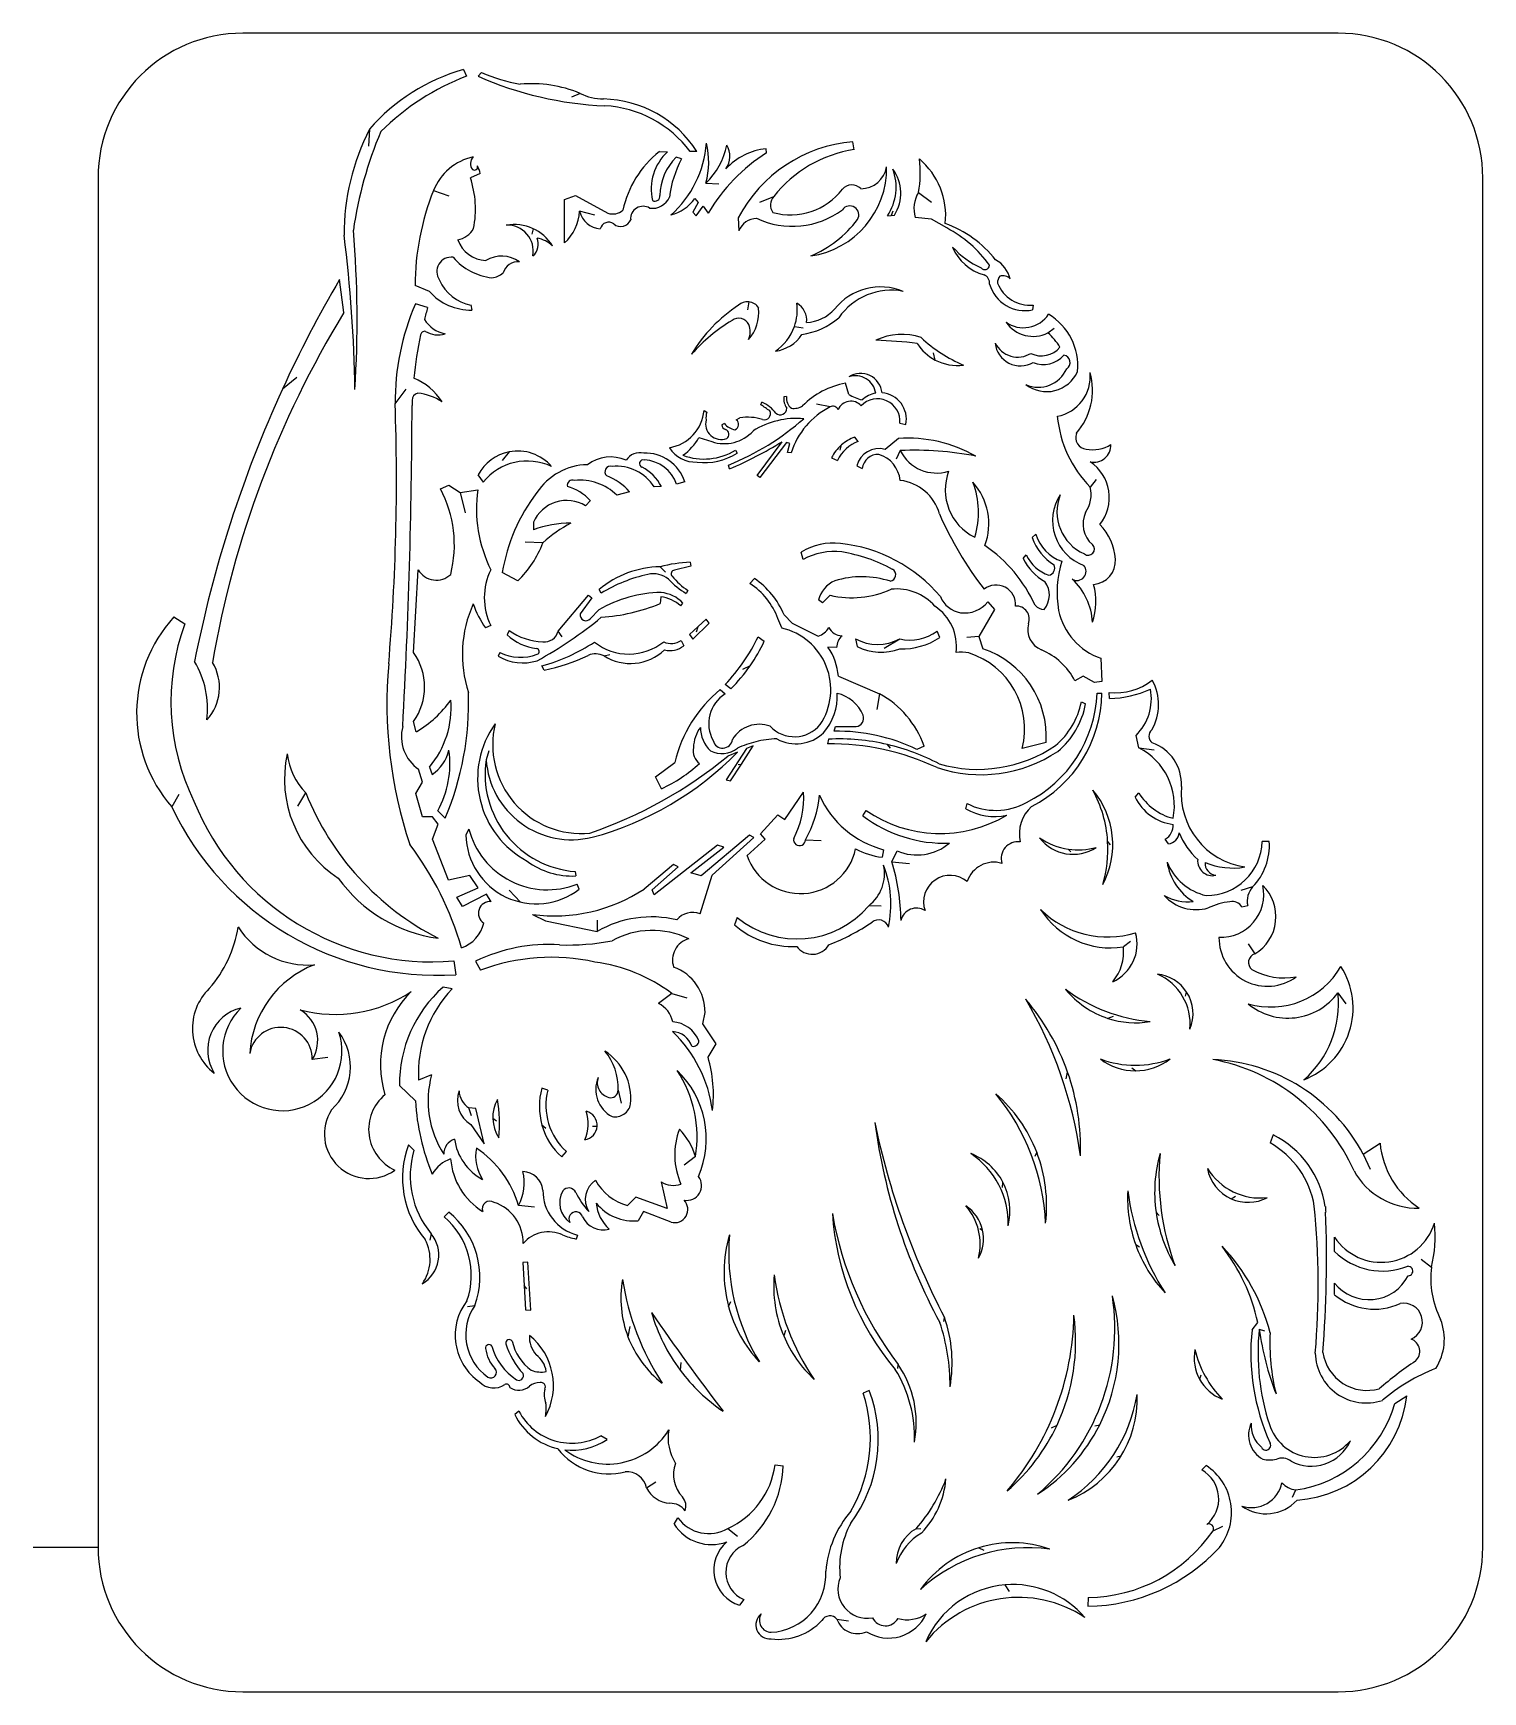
# Model space of a CAD drawing. Extents: x 0 to 188, y 0 to 215.
import ezdxf

# ---------------------------------------------------------------- set-up
doc = ezdxf.new("R2010")
doc.units = 0
doc.layers.add('WHITE', color=7, linetype='CONTINUOUS')

msp = doc.modelspace()

# ---------------------------------------------------------------- linework, layer by layer
at = {"layer": 'WHITE', "linetype": 'CONTINUOUS'}
for p, q in [((168.98999, 214.759979), (27.15, 214.75998)), ((55.729462, 210.051778), (56.13, 209.189899)), ((57.61, 209.189899), (58.059985, 209.669902)), ((70.829559, 206.968838), (69.7, 206.4599)), ((43.57, 202.3199), (43.43, 200.1399)), ((94.98, 199.259906), (94.92, 199.799906)), ((106.34, 199.669908), (106.16, 200.689907)), ((81.09, 199.439904), (82.17, 199.409904)), ((83.969996, 198.469894), (83.269098, 198.710789)), ((85.97, 199.439901), (85.09, 199.4399)), ((8.4, 196.00998), (8.4, 18.75)), ((57.9, 196.599901), (56.619791, 196.03983)), ((187.73999, 18.75), (187.73999, 196.00998)), ((51.84, 194.3799), (53.84, 193.6999)), ((68.81, 193.2299), (70.219999, 193.7399)), ((70.219999, 193.7399), (74.439999, 191.4399)), ((85.6752, 193.343293), (86.1, 192.84991)), ((87.127829, 195.332145), (88.79, 195.2399)), ((94.11, 192.88991), (95.91, 193.60991)), ((114.65, 194.14991), (116.36, 192.88991)), ((68.810001, 187.5999), (68.81, 193.2299)), ((72.749999, 191.1799), (70.759957, 191.699902)), ((86.1, 192.84991), (85.43, 191.5799)), ((85.43, 191.5799), (85.86, 191.09991)), ((85.86, 191.09991), (86.76, 192.36991)), ((86.76, 192.36991), (87.4261, 191.462192)), ((110.64, 191.12991), (111.11, 191.15991)), ((111.32, 191.72991), (111.11, 191.15991)), ((111.11, 191.15991), (111.53, 191.18991)), ((64.63, 188.7199), (64.79, 189.4199)), ((91.31, 190.85991), (91.38, 189.15991)), ((116.34, 190.68991), (114.229437, 190.889745)), ((118.32, 189.53991), (116.34, 190.68991)), ((40.227042, 178.581578), (39.679928, 182.859867)), ((51.32, 181.3199), (49.456865, 182.069916)), ((51.08999, 179.2299), (49.499981, 179.699876)), ((56.7, 179.5699), (56.81, 178.8999)), ((92.669635, 179.976189), (92.49999, 178.95991)), ((129.499801, 179.552155), (129.44, 178.93991)), ((98.57999, 176.76991), (99.71999, 176.60991)), ((131.42, 175.93991), (132.22, 176.57991)), ((116.8188, 172.43766), (116.58999, 173.36991)), ((34.12997, 170.1899), (32.289943, 168.669842)), ((46.877827, 166.759888), (48.30999, 168.66991)), ((97.57999, 167.70991), (97.209095, 167.680002)), ((105.61999, 167.97991), (105.199563, 169.422297)), ((86.87999, 165.91991), (87.22999, 165.66991)), ((94.248875, 166.638085), (94.36999, 166.98991)), ((103.219621, 166.370628), (101.44999, 166.71991)), ((89.50999, 164.19991), (89.17999, 164.04991)), ((91.05999, 164.68991), (91.52999, 164.94991)), ((112.24999, 164.269912), (113.02731, 164.110439)), ((86.21999, 162.40991), (87.87999, 161.87991)), ((93.74999, 157.49991), (96.989982, 161.859899)), ((97.54999, 161.76991), (94.08999, 157.22991)), ((98.00999, 161.63991), (97.54999, 161.76991)), ((97.66999, 160.44991), (98.00999, 161.63991)), ((104.49999, 160.77991), (104.667765, 161.442469)), ((106.85999, 161.9099), (106.38999, 162.44991)), ((112.05999, 162.2799), (110.31999, 160.8699)), ((61.639828, 160.550739), (60.72999, 159.4499)), ((90.967409, 160.774117), (91.16999, 160.39991)), ((98.14999, 160.41991), (97.66999, 160.44991)), ((103.37999, 159.76991), (104.178878, 159.430428)), ((112.299634, 160.709892), (111.75, 159.5899)), ((58.29999, 156.6399), (57.62999, 157.5699)), ((90.189268, 158.331672), (90.06999, 158.83991)), ((94.08999, 157.22991), (93.74999, 157.49991)), ((106.65999, 158.7599), (107.37999, 158.3899)), ((137.65998, 156.9599), (136.879986, 155.98989)), ((52.75999, 155.7699), (53.83999, 156.2499)), ((53.83999, 156.2499), (55.28999, 155.28989)), ((55.28999, 155.28989), (57.57999, 155.64989)), ((55.28999, 155.28989), (55.93999, 152.6699)), ((77.245611, 155.386053), (75.579989, 154.9299)), ((81.34999, 156.0699), (80.43999, 155.9999)), ((84.38999, 156.6799), (83.32999, 156.3799)), ((72.159989, 154.2499), (71.54999, 153.559899)), ((64.77999, 151.42991), (64.779982, 150.449906)), ((66.017404, 148.781786), (63.71999, 148.8699)), ((129.38998, 149.4599), (129.83998, 149.8799)), ((85.08997, 146.26991), (85.17997, 145.75991)), ((99.69998, 146.60991), (99.47998, 147.57991)), ((128.20998, 146.7299), (128.61724, 147.198609)), ((49.25999, 134.559899), (49.86999, 145.2899)), ((62.759989, 143.8399), (60.745221, 144.910676)), ((81.86998, 144.95991), (81.18997, 145.65991)), ((85.17997, 145.75991), (83.05997, 145.21991)), ((92.82998, 143.50991), (93.399419, 144.149066)), ((68.009974, 137.3299), (71.899973, 141.9799)), ((71.899973, 141.9799), (72.329973, 141.64989)), ((73.549973, 142.23991), (73.299963, 142.719892)), ((81.26997, 141.7699), (81.17997, 140.89989)), ((84.799417, 142.619007), (84.56998, 142.20991)), ((103.20998, 141.98991), (102.23998, 141.01991)), ((72.329973, 141.64989), (70.839973, 139.56989)), ((72.159973, 138.9799), (73.259973, 140.0899)), ((83.87997, 140.60989), (84.156833, 140.966875)), ((102.23998, 141.01991), (101.71998, 141.38991)), ((124.47998, 140.1499), (122.45998, 136.6399)), ((123.629852, 141.110008), (124.47998, 140.1499)), ((18.22998, 139.16989), (19.62998, 138.26989)), ((59.264418, 138.057142), (58.598604, 137.768838)), ((86.13997, 137.92992), (84.99998, 136.88991)), ((85.40998, 136.29991), (87.53998, 138.37991)), ((85.91997, 137.24992), (86.13997, 137.92992)), ((87.16997, 138.87991), (86.13997, 137.92992)), ((87.53998, 138.37991), (87.16997, 138.87991)), ((96.95998, 137.74991), (96.45998, 138.95991)), ((97.23998, 139.45991), (98.30998, 138.38991)), ((98.30998, 138.38991), (101.64998, 136.67991)), ((61.639974, 137.42989), (61.379656, 136.869555)), ((68.509974, 136.59989), (68.009974, 137.3299)), ((83.93997, 136.13989), (84.25997, 135.4399)), ((84.99998, 136.88991), (85.40998, 136.29991)), ((93.89997, 136.60992), (94.677141, 136.041226)), ((106.48997, 136.31991), (106.70998, 135.34991)), ((110.20998, 135.1399), (112.229976, 136.319914)), ((117.40998, 136.5099), (117.059618, 137.320415)), ((122.45998, 136.6399), (120.91998, 136.49991)), ((122.45998, 136.6399), (122.989765, 135.039262)), ((60.449974, 134.5599), (60.218332, 134.097088)), ((73.927468, 134.135916), (74.669974, 134.3199)), ((104.05998, 135.2199), (102.929866, 135.25982)), ((138.289972, 133.819903), (138.40998, 130.7999)), ((66.169975, 132.28989), (65.879975, 132.8299)), ((92.85731, 132.861747), (91.86997, 132.37991)), ((104.27998, 131.48991), (109.609601, 129.219228)), ((135.99999, 131.5199), (134.90999, 130.9199)), ((137.44998, 130.6799), (135.99999, 131.5199)), ((88.98998, 129.78991), (89.62998, 129.21991)), ((90.33997, 129.85992), (89.62997, 130.42992)), ((109.609601, 129.219228), (109.27998, 127.20991)), ((138.40998, 130.7999), (137.44998, 130.6799)), ((137.787683, 129.300006), (138.399972, 129.299907)), ((139.40997, 128.62992), (139.34997, 129.40992)), ((135.74997, 128.16991), (136.299974, 127.939914)), ((49.61999, 124.3199), (49.259984, 125.639894)), ((103.73998, 124.38991), (103.90998, 124.99991)), ((103.90998, 124.99991), (106.59997, 124.99991)), ((91.71997, 120.12991), (93.23997, 122.49992)), ((93.23997, 122.49992), (92.35997, 122.12991)), ((102.989971, 123.349897), (102.869979, 122.729697)), ((111.03997, 122.18991), (110.639972, 122.649895)), ((115.36998, 122.45991), (114.449981, 122.029898)), ((131.18998, 122.89991), (128.09998, 122.14991)), ((143.18997, 122.21992), (142.82997, 123.83992)), ((58.99997, 121.8299), (58.659968, 120.679881)), ((80.59998, 118.47991), (83.086724, 120.330693)), ((92.35997, 122.12991), (89.74997, 118.09991)), ((91.21994, 121.659877), (89.97997, 121.1599)), ((143.18997, 122.21992), (145.17997, 121.96992)), ((50.39999, 117.7599), (49.91999, 119.4499)), ((51.30998, 119.739893), (51.668432, 118.772151)), ((81.37998, 116.90991), (80.59998, 118.47991)), ((90.30997, 117.94991), (91.71997, 120.12991)), ((91.29997, 120.05991), (91.71997, 120.12991)), ((18.86998, 116.16989), (17.979562, 114.569523)), ((34.26998, 114.67989), (35.319671, 116.389595)), ((49.54999, 116.3099), (50.39999, 117.7599)), ((50.39999, 113.2899), (49.54999, 116.3099)), ((89.74997, 118.09991), (90.30997, 117.94991)), ((97.32997, 112.94992), (99.769225, 116.469865)), ((142.70998, 115.85992), (143.18998, 116.39992)), ((53.359246, 113.110197), (52.39999, 114.06989)), ((107.45998, 113.41992), (107.859974, 114.129927)), ((120.76997, 114.32992), (120.94997, 114.99992)), ((51.72999, 113.2899), (50.39999, 113.2899)), ((52.44998, 112.3299), (51.72999, 113.2899)), ((51.72999, 110.3899), (52.44998, 112.3299)), ((56.41997, 111.70989), (56.03997, 110.95989)), ((94.19997, 111.08992), (96.44997, 113.53992)), ((96.44997, 113.53992), (97.32997, 112.94992)), ((53.77999, 105.0799), (51.72999, 110.3899)), ((88.61997, 109.6199), (80.41997, 103.1899)), ((92.74997, 110.89991), (86.52997, 105.6499)), ((87.93997, 105.7199), (93.31997, 110.60991)), ((89.42997, 109.34991), (88.61997, 109.6199)), ((92.43997, 108.25992), (94.77997, 110.40992)), ((93.31997, 110.60991), (92.74997, 110.89991)), ((94.77997, 110.40992), (94.19997, 111.08992)), ((100.01893, 110.319932), (102.02997, 110.20992)), ((139.50998, 109.64992), (139.149754, 110.140141)), ((147.02998, 109.79992), (146.60998, 110.39992)), ((160.07998, 110.10991), (159.15998, 110.10991)), ((85.18997, 106.0299), (89.42997, 109.34991)), ((110.139969, 109.039918), (109.93997, 108.05991)), ((111.20998, 107.47992), (111.89997, 108.87992)), ((111.20998, 107.47992), (113.46997, 107.26992)), ((134.38998, 108.73991), (134.039513, 109.116762)), ((56.55999, 105.6899), (53.77999, 105.0799)), ((57.63999, 104.1199), (56.55999, 105.6899)), ((70.209901, 106.208862), (70.269975, 105.639891)), ((82.93997, 107.0999), (79.13997, 103.9399)), ((80.15997, 103.8299), (83.52997, 106.8299)), ((83.52997, 106.8299), (82.93997, 107.0999)), ((86.52997, 105.6499), (85.18997, 106.0299)), ((86.36997, 100.7299), (87.93997, 105.7199)), ((54.86999, 102.9099), (57.63999, 104.1199)), ((58.72999, 103.2699), (55.58999, 101.6999)), ((59.32999, 102.2999), (58.72999, 103.2699)), ((61.639972, 103.7999), (63.119015, 102.245705)), ((70.719971, 103.9399), (70.45997, 104.57989)), ((80.41997, 103.1899), (80.15997, 103.8299)), ((157.92998, 104.2099), (156.37998, 103.7599)), ((55.58999, 101.6999), (54.86999, 102.9099)), ((109.80997, 101.7399), (108.20996, 101.769908)), ((156.539059, 101.639355), (157.285441, 101.808957)), ((64.669959, 100.649899), (66.32997, 99.8099)), ((66.32997, 99.8099), (73.058673, 98.452152)), ((73.019969, 99.9099), (73.058673, 98.452152)), ((91.157185, 100.266558), (90.839964, 99.309934)), ((142.08999, 97.1599), (141.18999, 96.4499)), ((157.35999, 96.8599), (158.20999, 95.5499)), ((54.479715, 94.632689), (54.739981, 92.849887)), ((57.3, 94.6199), (57.95, 93.4399)), ((54.26, 91.0299), (53.076367, 91.233978)), ((82.69, 90.4299), (80.989877, 89.119637)), ((82.69, 90.4299), (84.66, 89.8499)), ((149.25, 90.0699), (149.377993, 90.608599)), ((168.96999, 90.4999), (170.01, 89.0699)), ((86.74, 86.4999), (87.01, 87.9399)), ((88.45, 83.8799), (86.74, 86.4999)), ((139.84999, 87.4399), (139.17999, 87.199901)), ((87.398255, 82.17939), (88.45, 83.8799)), ((38.17, 82.1199), (36.15, 81.8699)), ((51.6, 79.8699), (49.916443, 79.179704)), ((133.76998, 79.3599), (133.95999, 80.2399)), ((142.26999, 80.7899), (142.819953, 80.403465)), ((47.45, 78.4899), (49.515878, 76.509689)), ((66.649997, 77.9099), (65.877718, 78.170531)), ((75.739997, 77.909993), (76.139997, 76.21)), ((57.34, 75.5399), (56.417248, 75.605666)), ((56.77, 74.5899), (56.417248, 75.605666)), ((58.42, 70.9499), (57.34, 75.5399)), ((56.7, 73.4499), (58.42, 70.9499)), ((59.999998, 73.8799), (59.529476, 74.219884)), ((66.399997, 72.9199), (65.895695, 73.368659)), ((72.419997, 73.2499), (73.029997, 73.2299)), ((160.59999, 72.1099), (160.196445, 71.07363)), ((172.26, 69.5999), (174.43, 71.0499)), ((48.62, 70.8199), (49.319999, 70.119893)), ((68.449998, 69.2499), (69.049659, 69.939514)), ((85.775736, 69.298695), (84.31, 68.2099)), ((129.967164, 69.868813), (129.71998, 69.3199)), ((172.26, 69.5999), (173.15, 67.6799)), ((81.33, 66.04), (82.12, 62.58)), ((125.53998, 65.2999), (125.573032, 66.006205)), ((64.929998, 62.7399), (62.859998, 62.9799)), ((78.069997, 64.06), (76.97978, 62.979066)), ((82.12, 62.58), (78.069997, 64.06)), ((155.159985, 63.849903), (155.70999, 64.1799)), ((53.22, 61.48), (53.82, 62.11)), ((79.059996, 62.1899), (78.369997, 60.9999)), ((82.62, 60.7999), (79.059996, 62.1899)), ((145.82999, 61.6899), (145.416205, 62.119366)), ((51.54, 59.3199), (51.36, 58.4599)), ((70.478763, 59.144951), (70.309997, 58.6299)), ((122.57998, 59.9999), (122.94998, 59.7899)), ((168.54, 57.0099), (168.54, 58.8699)), ((143.25998, 57.5599), (142.78998, 57.8799)), ((179.77, 56.0299), (181.076088, 54.970866)), ((64.079998, 55.64), (63.399998, 55.58)), ((63.399998, 55.58), (63.579998, 52.6199)), ((64.449998, 49.41), (64.079998, 55.64)), ((63.579998, 52.6199), (63.769998, 49.48)), ((63.949998, 52.17), (63.579998, 52.6199)), ((168.54, 51.4299), (168.54, 52.9199)), ((56.27, 49.8799), (57.21, 50.0399)), ((63.769998, 49.48), (64.449998, 49.41)), ((90.057647, 49.909358), (90.36, 50.56)), ((77.269996, 47.29), (77.028702, 45.979512)), ((117.94999, 47.97), (118.037021, 48.45851)), ((157.849272, 46.890097), (158.60998, 47.81)), ((97.43, 46.78), (97.197622, 46.099004)), ((158.77999, 46.96), (159.45999, 46.74)), ((83.88, 42.64), (83.779149, 41.649364)), ((112, 41.87), (112.028001, 42.398593)), ((151.21998, 40.99), (151.049617, 40.499798)), ((108.25999, 39.03), (107.48999, 38.69)), ((176.34, 37.33), (177.889977, 38.339999)), ((62.909991, 36.32), (62.35999, 35.9)), ((131.86999, 34.2), (132.59999, 34.53)), ((137.49999, 34.43), (138.119979, 34.569982)), ((74.32999, 32.67), (73.50761, 33.154313)), ((140.31999, 30.43), (140.90998, 30.57)), ((96.079892, 29.369913), (97.148613, 29.269939)), ((151.91999, 29.3), (151.34999, 28.73)), ((79.419989, 26.41), (80.64999, 27.18)), ((163.06998, 25.22), (163.519973, 26.140002)), ((82.996802, 21.717883), (83.48999, 22.55)), ((89.958446, 21.162626), (91.22999, 20.1599)), ((114.34999, 21.12), (114.93999, 21.15)), ((152.795957, 20.85274), (154.06998, 21.45)), ((0, 18.75), (8.4, 18.75)), ((122.479981, 18.66), (123.09999, 18.33)), ((126.41999, 12.99), (125.87998, 13.850001)), ((92.038564, 11.946628), (91.48999, 11.2)), ((136.64998, 12.21), (136.58998, 11.07)), ((104.088733, 9.409553), (105.56999, 9.19)), ((27.15, 0), (168.98999, 0))]:
    msp.add_line(p, q, dxfattribs=at)
for centre, radius, start, end in [((27.15, 196.00998), 18.75, 90, 180), ((168.98999, 196.00998), 18.75, 0, 90), ((62.459999, 186.0399), 24.937331, 105.6582, 139.244194), ((67.62, 179.1599), 32.153086, 110.93772, 134.6598), ((75.91, 250.5299), 45.209354, -113.87756, -92.3706), ((66.806539, 229.481428), 21.65638, -113.820889, -99.936039), ((64.580001, 191.9899), 16.23039, 67.352978, 95.339112), ((73.909999, 213.099898), 6.861414, -116.676412, -90.3341), ((73.480677, 191.378852), 14.864848, 32.839623, 88.499243), ((73.13, 190.4099), 14.986077, 37.053415, 86.51673), ((69.979128, 188.69821), 29.71519, 152.715553, 180.191004), ((93.15, 181.7499), 52.228457, 157.151299, 171.7318), ((73.377538, 201.54771), 13.84836, -48.266859, -4.258721), ((77.26, 198.039904), 10.232595, -15.34443, 14.022702), ((80.448001, 202.207964), 9.586292, -45.828339, -11.609519), ((87.42, 198.829907), 2.819024, -35.325, 30.92891), ((95.795985, 191.547931), 8.29834, 96.059518, 137.07054), ((107.655076, 182.299509), 18.45107, 94.64773, 152.357617), ((58.51, 191.7299), 7.177144, 102.2342, 158.332009), ((57.9, 197.859902), 1.269427, 135.853751, 217.2349), ((57.128161, 197.471039), 0.43566, -121.58161, 14.470131), ((46.22, 192.8999), 12.25852, 17.5772, 22.44369), ((89.414759, 188.975729), 13.36522, 128.503985, 167.69542), ((86.609163, 194.559144), 6.575412, 132.463127, 192.911462), ((88.52, 193.5199), 7.383583, 135.3293, 178.2149), ((95.97, 191.9599), 13.65211, 151.520199, 173.3539), ((107.38, 179.68991), 23.167752, 122.359288, 149.4605), ((108.7, 183.62991), 16.22296, 98.37, 142.035187), ((101.49, 196.669909), 13.399104, -10.840301, 7.718953), ((108.559794, 191.117934), 9.622107, -5.95353, 49.821547), ((44.461413, 191.967001), 12.822407, -11.267009, 18.519884), ((99.06, 197.259907), 11.46787, -81.778, 0.949012), ((107.19631, 197.999917), 3.375114, -90.107353, -9.379836), ((105.07, 194.82991), 6.68692, -33.59501, 20.46586), ((107.098428, 194.037465), 5.26758, -32.723219, 36.462721), ((83.32, 181.8999), 33.863562, 158.374537, 179.712339), ((80.189637, 194.499955), 2.418677, -98.5572, -23.385454), ((80.52, 193.6399), 0.636317, -120.1916, 10.06066), ((81.25, 196.469905), 5.418311, -75.6816, -35.243), ((97.119093, 192.508913), 1.635268, 137.679073, 215.99116), ((98.082183, 199.682107), 8.44935, -105.698588, -37.376265), ((106.03, 193.44991), 1.65469, 45.4897, 138.1934), ((118.16, 192.03991), 4.095388, 148.988257, 196.310577), ((64.97, 191.9399), 5.794929, -48.497828, -2.373596), ((73.619999, 192.3499), 2.924944, -167.1957, -93.3319), ((75.049998, 193.3699), 2.024104, -107.539748, -49.7968), ((78.979998, 190.7499), 1.602204, 57.970102, 185.3894), ((98.32, 200.579907), 10.82963, -115.3109, -53.257), ((105.750405, 191.218009), 1.172006, -30.404694, 144.305379), ((-99.34, 177.5899), 141.2928, -3.6401, 4.737711), ((54.44, 190.9099), 2.973214, -79.14357, -29.1481), ((61.380001, 186.5199), 3.389985, -9.851299, 91.864), ((62.270001, 184.0699), 5.913788, 32.15932, 99.73304), ((74.527794, 189.181582), 1.106028, 52.57203, 167.025748), ((76.089999, 191.13991), 1.407693, -129.491, -22.5573), ((93.78, 188.19991), 2.584879, 91.99017, 158.198591), ((94.85, 199.739908), 15.00869, -67.072, -37.4196), ((112.83, 175.87991), 15.19433, 38.93657, 69.585179), ((110.964937, 175.542956), 15.811757, 35.390339, 62.279152), ((-135.08, 166.3099), 176.7551, 0.748815, 7.244425), ((58.831738, 189.395169), 4.081298, -159.859753, -93.114405), ((63.460001, 187.4399), 1.958978, -49.969709, 23.42869), ((64.515078, 184.185268), 4.101288, 47.678325, 79.571126), ((124.6815, 189.336223), 6.049305, -157.884402, -104.775948), ((127.32, 194.58991), 11.165136, -137.583109, -114.0616), ((54.135068, 183.890573), 1.866815, 82.151179, 215.749569), ((60.280002, 190.7899), 7.75852, -139.390703, -96.367701), ((60.670002, 181.9799), 3.924181, 53.80106, 121.6649), ((62.769657, 183.169938), 1.98864, 83.708472, 163.994441), ((123.25574, 184.745909), 0.601081, -144.274787, -4.357829), ((122.720465, 182.017987), 3.91829, 13.60426, 60.519023), ((175.9, 102.8099), 157.9997, 149.5593, 155.3637), ((57.76, 185.0899), 5.62705, -155.9858, -100.8701), ((59.085781, 185.76938), 2.710757, -82.928111, -49.170361), ((122.64, 182.36991), 1.223315, -4.219093, 65.94263), ((126.14, 182.48991), 1.247397, 138.9005, 184.1183), ((125.59001, 182.09991), 1.259559, 41.810879, 107.865), ((56.716133, 186.124247), 7.224957, -138.320319, -89.255587), ((109.767943, 174.240749), 7.66776, 67.599265, 141.347142), ((111.118291, 173.25024), 8.231117, 78.992001, 145.436465), ((128.439907, 183.600233), 4.766424, -163.918468, -77.888171), ((129.1, 184.05991), 4.52545, -158.4807, -84.9316), ((150.73997, 111.24989), 129.4089, 148.6475, 170.1985), ((78.689691, 167.049214), 31.81318, 156.568353, 180.521086), ((98.15999, 165.2199), 49.110742, 163.424794, 165.2903), ((101.98999, 163.21991), 19.472, 123.0942, 149.1674), ((92.50509, 178.300383), 1.683865, 84.392193, 132.942021), ((88.68999, 178.58991), 5.290793, -41.5526, 6.184724), ((92.512363, 178.295932), 1.687601, 31.003988, 84.652696), ((92.497914, 178.944139), 6.459019, -19.671025, 7.613641), ((97.66999, 177.61991), 2.503058, -7.5494, 60.56743), ((99.84999, 182.56991), 5.289092, -86.6399, -42.0114), ((128.24, 180.56991), 3.944999, -124.779756, -34.1339), ((127.56, 171.70991), 7.728442, -5.718001, 59.35406), ((50.716109, 175.610489), 0.545893, 81.160961, 171.543688), ((54.269383, 180.030837), 4.302849, -147.045173, -102.489822), ((52.422246, 178.788515), 3.097419, -121.583752, -72.787515), ((101.667803, 158.838608), 21.7976, 120.75871, 138.78789), ((91.367127, 176.375621), 1.464228, 26.500148, 125.348845), ((90.22999, 176.08991), 2.621485, -22.647293, 20.99049), ((92.499114, 178.949324), 6.459636, -55.907026, -19.717913), ((98.30998, 184.91991), 9.239096, -82.4135, -49.2574), ((129.52, 179.81991), 4.320231, -144.8015, -63.909437), ((98.14999, 165.2299), 49.10111, 167.699, 174.3196), ((95.56852, 178.239737), 4.672482, -83.221961, -32.029092), ((112.49999, 167.92991), 7.827803, 71.426, 115.42696), ((107.220415, 116.02234), 59.00832, 82.913637, 88.136725), ((119.66872, 177.848535), 6.115523, -147.691393, -117.775875), ((128.089919, 189.599976), 19.36382, -132.572013, -113.108986), ((127.85999, 174.96991), 3.293174, -173.8907, -59.9314), ((127.51808, 176.113665), 3.291298, -152.999712, -58.922163), ((130.57999, 176.0899), 3.109711, -115.994422, -39.781847), ((126.692729, 170.385277), 7.293904, 30.617564, 49.600551), ((119.666781, 177.851599), 6.117331, -117.746435, -82.266344), ((130.82, 175.37991), 3.523024, -111.8923, -40.9717), ((133.32901, 172.11928), 0.962548, -57.23118, 80.974977), ((46.440455, 162.989148), 7.651176, 31.702431, 68.134363), ((107.15999, 167.89991), 2.798731, 5.730898, 122.8951), ((106.509975, 167.760014), 2.637509, 8.288075, 109.259687), ((130.168979, 172.940356), 4.02594, -113.556442, -23.890173), ((131.236065, 172.742921), 4.400277, -127.456411, -24.189136), ((131.625315, 170.328986), 5.277546, -78.915191, 5.337323), ((128.67998, 168.5299), 8.513759, -41.148, 15.60336), ((175.91, 102.8099), 158.0008, 155.3652, 168.8366), ((49.959899, 167.279884), 0.872891, 99.88955, 184.599541), ((49.13999, 161.3499), 6.82288, 56.053737, 84.36461), ((99.41999, 167.45991), 2.221823, 174.315, 214.5484), ((99.08999, 167.44991), 1.532221, 170.2303, 234.0277), ((107.019863, 159.209887), 10.37337, 100.106489, 135.272727), ((110.188907, 176.609921), 9.76484, -117.897728, -106.962895), ((109.66999, 164.75991), 3.424762, 99.24233, 132.8701), ((109.66999, 164.76991), 3.421476, -11.113, 85.30589), ((-235.85, 156.94991), 282.897967, -4.83815, 1.987229), ((-742.59, 168.7599), 791.6604, -3.1687, -0.1607), ((98.160195, 165.224971), 49.110505, 177.683627, 178.466196), ((81.50999, 166.41991), 5.405405, -80.56099, -5.3195), ((89.38999, 164.99992), 2.261523, 162.767126, 187.8793), ((88.27999, 156.88991), 11.43042, 51.5359, 58.52053), ((92.57999, 162.82991), 4.528764, 37.02153, 66.718348), ((94.69999, 165.48991), 0.784474, -107.048998, 26.89612), ((96.74999, 166.20991), 0.856594, -130.313801, -0.6822), ((107.85453, 157.287122), 10.19767, 117.033201, 162.109053), ((98.54999, 168.15991), 1.982982, -100.460259, -56.3099), ((103.55999, 165.70991), 0.743236, 23.80594, 117.255268), ((105.88999, 165.33991), 1.77211, 40.954218, 157.8999), ((109.34999, 164.50991), 2.909914, -4.730899, 136.8117), ((89.101615, 164.176042), 2.018305, 165.250323, 290.850438), ((89.50999, 166.68991), 5.078681, -108.720355, -42.678321), ((89.77999, 164.03991), 0.600083, 179.045159, 260.3803), ((91.29999, 165.73991), 2.361292, -139.293431, -100.0221), ((89.47999, 162.82991), 0.638122, -57.8043, 72.12121), ((77.099989, 190.77991), 34.472954, -67.899212, -48.7984), ((90.639677, 164.099795), 0.724499, -69.787832, 54.53941), ((92.562657, 158.722229), 6.312718, 72.413733, 99.415055), ((98.88999, 154.25991), 10.622385, 85.043894, 122.1484), ((147.69998, 166.5699), 15.133039, -174.6135, -135.6425), ((85.76999, 163.20991), 3.985536, -147.8268, -86.979699), ((80.21999, 165.70991), 6.847627, -55.008, -28.810794), ((67.719991, 209.959907), 56.3058, -66.4807, -58.6785), ((108.206639, 157.385701), 5.3834, 131.099434, 153.71211), ((108.58999, 157.3499), 4.877141, 110.776042, 154.7488), ((108.19999, 157.37991), 5.3834, 109.646665, 131.005593), ((113.33274, 144.874084), 17.452287, 59.997362, 94.182146), ((136.51998, 162.4099), 1.508807, 160.244, 263.9116), ((137.20999, 165.2499), 4.422752, -101.081007, -57.8164), ((137.36999, 161.4199), 2.205134, -102.839062, 2.082565), ((62.748183, 154.872329), 5.785567, 101.044561, 152.208291), ((63.97999, 152.0499), 7.313172, 64.486129, 141.0584), ((62.747937, 154.872281), 5.785567, 40.763501, 101.042079), ((74.81346, 154.762624), 5.123845, 67.309632, 126.441392), ((78.618339, 158.220241), 2.22596, 78.293359, 145.222825), ((78.999989, 159.0299), 0.483838, 71.93953, 251.565), ((79.199571, 154.921129), 5.480303, 18.71893, 91.354901), ((78.959988, 154.8799), 4.620272, 18.944746, 87.6399), ((86.86999, 167.46991), 7.849999, -110.351, -58.5359), ((86.989037, 166.850036), 7.686644, -97.54317, -57.048811), ((109.547487, 157.980568), 2.990819, 75.031303, 164.89583), ((109.40999, 158.1899), 2.039828, 86.9135, 174.373254), ((108.320356, 156.416601), 3.994508, 6.356228, 72.525659), ((114.16999, 119.66991), 41.08258, 78.92801, 92.609392), ((116.960007, 162.999845), 5.192587, -153.832034, -72.053697), ((133.79998, 154.6299), 5.5692, -38.7401, 56.424059), ((71.929989, 150.8899), 7.99628, 91.1472, 146.786901), ((69.819989, 156.2399), 0.656237, 64.785519, 195.101), ((70.879989, 150.2399), 6.639736, 44.938982, 96.75018), ((74.766078, 157.971042), 0.719997, 73.561199, 227.535946), ((71.639988, 150.4599), 7.462573, 41.30861, 69.2822), ((75.509989, 152.8199), 5.866627, 32.823242, 95.28288), ((76.119989, 153.3399), 5.90851, 27.56407, 62.48083), ((111.55999, 150.8699), 6.035536, 15.88015, 82.9574), ((124.94998, 155.6399), 6.832902, 159.257502, 243.836803), ((38.93999, 148.4899), 15.607611, -14.115064, 27.77904), ((75.129988, 153.1899), 17.721568, 172.020815, 206.4783), ((83.68999, 141.10989), 23.257437, 142.49448, 170.5944), ((67.45245, 149.927229), 6.381786, 42.559637, 74.234253), ((115.690033, 151.220045), 8.071103, -20.303414, 41.939281), ((111.540247, 152.720765), 10.88225, -17.176362, 20.995963), ((138.20998, 151.64991), 6.185668, 147.2091, 249.6608), ((138.56998, 152.79991), 5.97943, 158.412096, 246.0083), ((133.01998, 154.99991), 3.991426, -35.005562, 14.38495), ((69.08999, 149.5699), 4.687397, 58.344445, 156.6572), ((161.044788, 171.799065), 47.74983, -156.186925, -142.543999), ((139.51998, 151.21991), 3.557808, 155.2361, 228.8747), ((69.51999, 137.96991), 13.349831, 89.52756, 110.7972), ((77.18583, 136.667763), 16.47675, 117.295226, 132.67426), ((132.96998, 146.1199), 7.211004, 4.374329, 44.10132), ((53.29999, 153.6199), 13.606615, -45.95286, -20.828427), ((103.659592, 140.609952), 8.127083, 83.781604, 120.949476), ((102.48998, 129.21991), 19.576928, 39.985411, 83.989465), ((112.49998, 132.77991), 18.983301, 24.618621, 55.472805), ((135.702117, 151.58356), 6.659805, -161.404963, -121.555886), ((134.97998, 151.4599), 5.37736, -162.912938, -109.109), ((136.63998, 147.94991), 0.791725, -129.281164, 47.53352), ((85.78997, 128.80991), 17.466611, 92.29585, 105.269504), ((103.767846, 139.110147), 8.531939, 83.660222, 118.475372), ((101.430593, 127.289565), 20.56352, 61.318106, 80.823519), ((134.43998, 149.7999), 6.945344, -153.766988, -119.3353), ((133.18998, 149.3499), 5.053514, -154.8049, -108.9369), ((145.678441, 142.375107), 13.08634, 162.184794, 190.329196), ((137.089458, 146.45986), 3.077696, -85.569075, 3.913246), ((52.20999, 146.6299), 2.696516, -150.202409, -46.1997), ((66.589992, 141.66989), 8.167984, 153.702394, 206.2511), ((81.38997, 133.0899), 12.57716, 90.91155, 130.033098), ((83.647889, 125.889464), 19.21731, 102.098856, 121.699176), ((80.28997, 141.63991), 3.118734, 50.856252, 102.429), ((90.60998, 152.12991), 11.614129, -135.9769, -121.336022), ((83.06997, 144.77991), 0.440114, 91.301953, 226.8477), ((88.65997, 148.91991), 7.389537, -142.864485, -121.495735), ((87.49998, 135.3999), 10.552312, 22.628268, 56.00877), ((107.30997, 132.35991), 12.01417, 72.01736, 106.987), ((110.85998, 144.61991), 0.847786, -79.182706, 58.2128), ((131.31998, 145.5199), 0.977446, -76.390273, 23.42869), ((135.168874, 145.076525), 1.179915, -120.502325, 40.954411), ((129.13998, 138.12991), 8.047614, 2.492645, 47.5202), ((81.579985, 125.8299), 16.5097, 90.937522, 120.26147), ((80.61997, 136.81989), 4.99917, 49.299255, 82.5191), ((80.90997, 137.8399), 4.507781, 43.92243, 84.90914), ((87.522708, 135.552746), 9.564706, 20.868392, 56.297493), ((105.26998, 140.48991), 3.667499, 113.629441, 165.774036), ((106.01998, 154.12991), 12.46646, -103.0325, -65.9022), ((111.84998, 136.2299), 6.568142, 41.35826, 96.47517), ((120.68998, 143.1499), 3.473111, -157.126297, -99.5977), ((124.70999, 140.76991), 2.534758, -4.0695, 128.2715), ((128.686728, 142.01598), 2.918115, -39.630288, 36.339765), ((129.43998, 141.1699), 8.194122, -19.164587, 15.729991), ((71.438208, 134.315965), 15.8561, 155.585324, 198.137862), ((66.839991, 143.97989), 10.319769, -162.460484, -142.9968), ((71.949974, 163.45989), 24.375119, -86.1672, -67.749007), ((113.370082, 135.3807), 6.201098, -7.38988, 56.690534), ((120.61998, 143.5799), 3.893545, -97.5266, -39.3722), ((127.321382, 138.913392), 1.67869, -21.802858, 92.834906), ((130.94998, 141.7399), 1.590031, -138.5764, -90.3604), ((141.01998, 141.7599), 8.396219, -168.1008, -108.974499), ((31.83998, 126.72989), 18.438701, 137.571633, 221.26193), ((47.07949, 128.198555), 29.2388, 159.851711, 206.089886), ((39.19997, 180.9199), 54.113783, -61.199404, -50.5564), ((71.570507, 139.432702), 0.743303, 169.36419, 322.470142), ((95.10998, 129.7599), 8.18439, -33.590784, 76.9635), ((100.98998, 138.90991), 2.325618, -73.513136, -28.2175), ((104.84998, 138.76991), 2.049313, -152.078994, -92.8064), ((131.65999, 137.5699), 2.871724, 165.479801, 247.7928), ((65.879974, 141.53989), 6.485745, -133.9379, -96.019097), ((66.285052, 143.896245), 7.961815, -125.691409, -92.123965), ((59.221094, 156.554597), 24.641468, -74.322005, -56.866331), ((66.159975, 137.8399), 1.90759, -95.1129, -15.4123), ((77.149974, 141.53989), 7.174677, -128.4353, -51.1035), ((82.637801, 137.990931), 2.263183, -115.598383, -54.874395), ((82.439712, 137.80996), 2.988398, -103.147647, -52.474957), ((71.729973, 147.33992), 24.624337, -43.370946, -25.8264), ((75.450641, 144.935313), 21.18403, -34.745843, -24.825035), ((106.09997, 135.1899), 2.04795, 131.2386, 179.1575), ((109.35997, 141.91991), 6.292606, -117.13514, -62.864795), ((109.805962, 141.381974), 6.780184, -117.169347, -69.05231), ((113.51998, 142.2499), 6.068678, -102.272861, -54.3196), ((112.553834, 143.820129), 8.776195, -92.114765, -56.404128), ((10.699777, 127.298325), 11.88486, -6.997852, 30.890888), ((17.92608, 130.045656), 6.203673, -42.551982, 31.421891), ((43.07999, 130.0999), 7.621285, -35.817401, 35.81733), ((63.429975, 139.5999), 6.371467, -120.2694, -73.214601), ((63.129975, 140.2099), 6.253392, -115.376691, -70.0013), ((65.149975, 134.6999), 0.385051, -72.052391, 82.69434), ((61.229973, 156.4599), 24.669678, -78.448661, -64.452324), ((72.827748, 131.981033), 2.419277, 62.963027, 113.345046), ((77.349972, 139.5799), 6.430435, -122.156604, -46.701402), ((96.74998, 130.91991), 7.551543, 4.328875, 35.078977), ((120.07998, 128.69991), 5.909826, 79.282983, 95.44035), ((118.08998, 124.65991), 10.319893, -14.07664, 72.58305), ((119.19998, 123.63991), 12.012814, -3.531707, 71.610297), ((127.32999, 126.9999), 8.533628, 27.345763, 67.70016), ((103.69998, 127.97991), 57.88599, 174.935501, 198.388), ((75.429972, 144.91992), 21.192254, -45.286767, -34.6798), ((17.92999, 128.07989), 38.46198, -22.9052, 1.936944), ((100.21998, 116.20991), 17.621842, 129.589095, 166.476439), ((91.977599, 125.38845), 4.493484, 121.496705, 209.585628), ((96.83998, 128.94991), 7.301971, -40.890683, 2.666643), ((102.95998, 124.50991), 4.914803, 23.12205, 76.13309), ((103.75998, 118.39991), 12.299419, 19.274657, 61.601484), ((121.20998, 129.97992), 16.59164, -63.3577, -2.3486), ((121.70997, 129.49992), 16.6912, -62.9591, -0.6866), ((140.23598, 137.000387), 7.642002, -96.657818, -52.103599), ((139.26997, 141.44992), 12.820764, -89.37433, -64.9939), ((138.177951, 128.567934), 6.632903, -45.464189, 10.977006), ((139.17997, 127.80991), 6.561105, -29.734, 28.79166), ((42.22999, 136.8299), 14.53681, -59.4285, -35.3956), ((42.365811, 127.375007), 11.75981, -40.485446, 5.048753), ((125.947201, 130.177584), 10.00625, -49.843757, -11.574506), ((125.93997, 129.83991), 10.53279, -50.0898, -10.3924), ((52.82999, 123.6799), 5.134296, 165.126, 235.474235), ((69.689972, 118.26989), 12.13236, 144.2921, 241.9775), ((71.000404, 122.621666), 11.490787, 166.259666, 275.390111), ((90.37998, 122.0099), 4.886157, 144.028093, 177.1786), ((90.56998, 124.81991), 4.144827, 179.1697, 226.3686), ((94.03998, 121.19991), 4.069705, 69.6085, 148.7707), ((98.59998, 127.98991), 4.322094, -136.5937, -39.653), ((106.51997, 126.02991), 1.033102, -85.558759, 23.12664), ((89.29998, 123.44991), 1.261467, -167.1756, -6.3401), ((97.78998, 107.14991), 16.412679, 104.899864, 113.6754), ((96.73998, 110.17991), 13.21667, 91.82105, 103.8785), ((98.79998, 127.89991), 5.156209, -118.8059, -46.335901), ((103.287962, 90.340843), 32.391551, 64.838986, 90.739369), ((104.32997, 95.5299), 27.85225, 76.90205, 92.757621), ((104.04998, 100.2599), 24.1266, 64.46518, 90.73604), ((104.31997, 95.5199), 27.856401, 62.1658, 76.886669), ((122.349471, 137.340056), 17.8984, -106.286735, -55.838272), ((145.55998, 123.73992), 1.07168, 130.0794, 233.7749), ((143.019861, 117.507609), 5.696403, -2.693381, 70.443419), ((47.819978, 118.179883), 15.27227, 167.674673, 237.079872), ((41.54997, 122.4799), 8.712545, -173.144605, -135.651), ((48.57999, 123.2299), 5.423099, -55.2848, -14.0875), ((41.42999, 120.14989), 12.542221, -28.996922, 8.071931), ((71.169972, 118.81989), 12.64752, 171.543199, 265.6465), ((69.729968, 121.4099), 11.08152, -176.2271, -76.1644), ((53.304521, 165.908021), 57.857436, -71.064139, -50.662038), ((61.579971, 150.7299), 41.51619, -74.9192, -44.4438), ((87.589958, 121.859794), 2.116246, 169.377091, 232.099741), ((89.188638, 124.670607), 3.200031, -117.415719, -51.071133), ((122.71997, 136.66991), 17.92794, -108.4046, -56.2124), ((139.429695, 114.748453), 8.364358, -11.366851, 63.284587), ((72.789977, 135.12991), 20.13588, -64.758, -47.8986), ((68.829846, 129.700215), 36.056961, -158.336465, -117.019483), ((88.33997, 115.77991), 11.450061, -27.460183, 3.454607), ((88.025229, 117.23169), 13.842733, -29.95409, -4.772722), ((113.34997, 121.26992), 12.64425, -155.7661, -104.70666), ((123.079739, 109.080364), 16.104922, 3.77305, 28.472413), ((128.788144, 109.67646), 11.02401, -27.93904, 39.97013), ((149.442584, 120.175611), 7.30417, -148.873942, -104.368591), ((158.329805, 116.358121), 9.660165, 174.762588, 261.668021), ((52.32998, 130.74989), 37.97655, -154.778, -86.361551), ((51.65998, 127.75989), 33.24699, -158.0642, -85.1348), ((117.44998, 127.99992), 16.86253, -124.6608, -59.2227), ((124.466652, 120.741834), 7.407091, -119.964874, -77.430754), ((124.656468, 122.441665), 8.313706, -116.476445, -61.291488), ((132.50997, 111.06992), 4.797229, 132.028396, 192.2953), ((148.33998, 118.48991), 6.213996, -154.960909, -96.5643), ((66.59868, 114.364847), 10.519265, -165.381018, -68.46507), ((118.00997, 127.34992), 17.474186, -127.138741, -87.868), ((145.52998, 112.20992), 2.107724, -59.176103, 2.9982), ((16.120321, 85.018713), 40.94035, 16.024009, 37.109648), ((65.139972, 111.1199), 9.101409, -178.992643, -52.147126), ((99.24997, 110.32992), 0.769025, 167.228796, 359.255829), ((114.459006, 114.890335), 6.532515, -113.062704, -49.976916), ((127.527196, 107.910303), 2.158381, 82.128918, 197.290539), ((135.355983, 117.925798), 8.906863, -124.432709, -98.499689), ((134.679839, 113.960092), 5.517171, -142.212094, -57.059398), ((123.086604, 109.067752), 16.098908, -16.440826, 3.819448), ((146.858746, 111.349785), 1.553898, -83.695406, -4.072989), ((157.41998, 114.88992), 9.722602, -157.9469, -132.8326), ((151.97998, 110.28991), 7.182256, -90.5578, -1.436084), ((152.30998, 109.60991), 7.793876, -43.856369, 3.681908), ((69.799971, 115.36989), 9.741344, -126.6462, -87.234498), ((99.359085, 110.672451), 7.321645, -160.777443, -12.119866), ((111.34, 118.499904), 10.53345, -117.246785, -97.637944), ((85.490016, 99.595373), 26.90135, 0.584709, 17.043107), ((124.417956, 103.800508), 3.623279, 73.18094, 162.164404), ((135.34998, 117.92991), 8.910045, -98.4576, -74.841244), ((154.11998, 108.57991), 7.364522, -171.003846, -121.790879), ((153.51998, 110.10991), 7.19251, -158.1098, -102.9349), ((152.72998, 107.59991), 1.926651, 175.236159, 282.544393), ((153.330309, 107.274058), 1.565407, 175.388368, 263.328329), ((155.34997, 115.69992), 9.03916, -113.331755, -79.9333), ((54.830888, 116.168604), 18.74173, -144.779912, -97.300223), ((105.02997, 105.9299), 5.227054, -52.6049, 12.14835), ((97.108177, 102.001763), 13.96817, -12.410124, 21.098418), ((118.753176, 102.275598), 3.442463, 49.937708, 199.087019), ((67.485968, 121.730435), 21.26779, -97.608718, -56.772493), ((149.63999, 108.8399), 6.552349, -118.833832, -84.7422), ((150.616853, 106.87333), 5.59933, -137.630604, -74.006961), ((153.818036, 103.239988), 5.554619, -92.554322, 12.141518), ((159.98999, 102.3699), 2.762108, 138.228786, 191.717435), ((155.30999, 100.3799), 5.633729, -59.018802, 45.64695), ((59.167857, 100.810131), 1.509436, 83.789466, 237.959286), ((98.91997, 109.67992), 12.20132, -129.5109, -40.412911), ((114.38997, 99.4199), 2.05548, 57.31502, 167.3195), ((139.550005, 107.109896), 10.78541, -147.34155, -81.253915), ((139.149754, 110.140141), 12.39644, -134.443204, -73.025655), ((155.90998, 93.6199), 8.718675, 96.057155, 115.4775), ((155.32998, 100.9299), 1.401855, 30.40325, 104.0362), ((10.63999, 101.6499), 16.13248, -41.0289, -9.3513), ((35.54, 104.7699), 10.66619, -147.4423, -85.2141), ((53.90999, 100.6399), 4.593042, -70.144946, -13.9758), ((80.06997, 86.3599), 13.97787, 76.47079, 120.1059), ((85.405416, 98.201633), 2.706012, 69.11776, 139.754346), ((98.29997, 107.82993), 11.324399, -131.205, -87.0643), ((92.660883, 123.430276), 28.651912, -68.723715, -56.084512), ((109.48997, 98.6399), 1.310419, 15.945102, 129.740682), ((66.709999, 75.0299), 21.725968, 86.173332, 115.657165), ((69.019999, 130.13991), 33.44354, -91.4736, -79.7519), ((80.19, 87.7899), 10.79641, 64.075759, 118.9411), ((85.64, 94.7499), 2.84524, 104.866574, 198.910642), ((100.89997, 97.9899), 2.497985, -143.965132, -30.2565), ((137.579895, 96.839856), 5.386065, -65.431687, 15.549961), ((159.839982, 97.620095), 6.270287, 179.453483, 306.503337), ((67.109999, 69.0399), 26.062724, 77.52603, 110.576627), ((135.129845, 95.829725), 6.091796, -39.664181, 5.843119), ((158.565046, 94.438309), 1.174436, 107.715833, 231.742088), ((41.14, 81.8999), 13.115907, 111.045729, 176.7233), ((70.032248, 73.618206), 21.044043, 53.023416, 82.608744), ((80.869987, 88.04918), 6.140985, -1.019644, 70.218249), ((145.08026, 87.809485), 5.128893, 33.076209, 83.959408), ((142.82999, 86.4799), 7.009208, -5.4016, 66.54381), ((160.287109, 99.160747), 10.48643, -106.37929, -29.985071), ((161.96999, 100.7999), 8.37427, -119.5666, -78.9853), ((160.95999, 88.5499), 9.978225, -68.8802, 32.55927), ((27.9, 85.8699), 7.278743, 134.4427, 232.3114), ((39.12, 105.4999), 17.794589, -104.716567, -56.3725), ((58.24, 81.2), 13.26624, 134.3281, 197.0551), ((64.129999, 78.7399), 16.68187, 131.4995, 180.858685), ((65.769998, 80.0899), 15.879662, 136.454408, 183.2859), ((146.718933, 108.620708), 21.93863, -126.432936, -95.411802), ((142.770877, 98.281184), 11.648575, -141.161416, -107.954902), ((145.08999, 87.8099), 5.120516, -22.867259, 33.13173), ((162.489647, 95.290186), 8.058641, -129.811485, -36.471906), ((155.976204, 89.086604), 13.07042, -48.948796, 6.207491), ((28.218194, 83.079464), 5.617294, 103.572048, 211.914039), ((32.27, 82.9699), 7.725444, 133.9527, 378.4115), ((32.23, 84.3199), 4.622651, -32.005383, 59.16378), ((79.609998, 86.1599), 3.265595, 10.587308, 65.004272), ((105.87999, 70.3799), 29.760813, 19.348194, 40.43638), ((81.89999, 62.0099), 54.233099, 7.810355, 30.68837), ((32.06, 81.9499), 4.08049, -1.1206, 170.1222), ((82.52, 82.7799), 3.99129, 22.0679, 85.689377), ((142.76, 98.2699), 11.64441, -107.9211, -80.659883), ((33.578711, 80.918733), 7.511757, -47.846436, 36.718574), ((82.660847, 82.697391), 2.785982, 18.684501, 87.137162), ((70.979998, 73.0799), 17.13103, 7.274293, 46.37181), ((85.477377, 84.310551), 0.74216, -103.827665, -2.401864), ((68.519998, 78.28), 7.229474, -2.9337, 40.40377), ((70.069997, 76.8), 7.331473, -5.3996, 57.321335), ((70.479998, 77.2699), 17.6162, -6.5844, 16.18214), ((142.72, 87.7499), 7.347115, -127.868178, -52.131822), ((142.72, 93.9599), 12.82888, -110.5822, -69.4178), ((148.152477, 57.224344), 25.07953, 24.033786, 79.413972), ((151.77, 58.6799), 23.218236, 28.055068, 87.55653), ((63.729886, 76.479498), 12.594799, 164.383887, 213.108445), ((76.859996, 78), 3.998423, 157.348407, 241.7672), ((75.039996, 78.8799), 1.983053, 160.560002, 255.3303), ((74.829998, 71.5899), 12.337554, -23.198587, 45.95211), ((70.209398, 71.826206), 15.7702, -9.222647, 33.183674), ((105.88999, 70.3899), 29.75714, -1.9451, 19.33641), ((58.6, 76.5799), 3.661543, 160.0303, 238.741045), ((57.93, 77.9299), 2.773172, -177.943851, -123.0585), ((74.437705, 75.801608), 8.881733, 164.530902, 195.898095), ((74.509997, 75.9299), 8.105554, 165.860892, 227.6503), ((74.818451, 77.85039), 0.923471, -107.549499, 3.70056), ((112.10998, 62.9899), 19.136313, 21.067595, 49.00271), ((102.65998, 59.3499), 28.49014, 2.656442, 39.414647), ((43.48, 72.23), 5.763557, 147.3006, 305.5377), ((49.26, 72.83), 5.811502, 129.580062, 245.328), ((77.549998, 77.9499), 28.07109, -177.0591, -157.1069), ((64.369958, 74.369825), 4.842847, 151.105239, 212.881714), ((42.25, 73.5999), 18.14846, -5.8802, 9.867158), ((66.759998, 73.5499), 5.126052, -23.807241, 18.3996), ((71.149997, 73.3399), 1.891901, -3.348604, 75.302739), ((75.368959, 76.480207), 2.033936, -101.280074, -10.484346), ((74.429998, 75.8099), 8.876598, -164.0368, -132.351843), ((71.149997, 73.3399), 1.883215, -80.8376, -3.348595), ((184.22, 83.88), 75.914304, -172.301058, -151.6558), ((203.46, 93.31), 96.48182, -168.2789, -152.2982), ((55.2, 69.6599), 2.02089, 108.5249, 181.7014), ((61.559998, 72.56), 7.06966, -171.9501, -118.3062), ((92.32, 69.53), 9.233661, 158.8779, 204.20145), ((77.189996, 66.68), 8.976218, 16.961976, 43.51037), ((154.47, 60.9799), 11.60498, 9.520741, 60.43259), ((155.01999, 60.9699), 12.45937, 8.533064, 63.393818), ((185.74, 72.1099), 11.359564, -174.645744, -123.4105), ((59.979788, 66.499443), 12.153647, 159.176741, 220.792865), ((60.499984, 66.78984), 11.66539, 163.413393, 219.817972), ((55.383675, 64.997799), 4.215751, 108.325959, 151.182508), ((62.9, 69.7199), 8.871132, -175.3436, -121.9164), ((62.598754, 69.294095), 5.294685, 168.051692, 213.969429), ((49.780216, 59.089274), 13.64037, 16.565693, 55.944424), ((118.526773, 62.275951), 7.972738, 27.896518, 68.574611), ((115.339914, 60.617194), 10.93876, -1.399624, 56.111512), ((112.10998, 62.9799), 19.13991, -6.9319, 21.095529), ((163.61998, 64.6699), 18.381584, 164.118843, 187.9758), ((178.58, 66.6699), 32.78034, 174.6964, 200.4865), ((57.268631, 65.917295), 6.315986, -27.714949, 13.110044), ((63.389998, 64.7099), 2.64017, 5.214189, 89.34894), ((84.64, 65.5599), 1.926084, -100.4915, 37.405363), ((157.34999, 68.7599), 5.376262, -169.3803, -114.038296), ((158.947674, 72.033639), 8.096062, -148.214484, -83.818249), ((179.32, 72.1099), 9.491348, -150.5172, -89.0341), ((71.909997, 64.8599), 5.891441, 179.12531, 255.9402), ((71.359996, 63.3299), 3.164457, 151.086066, 233.9993), ((69.369998, 64.2599), 0.984073, 23.963, 142.431402), ((80.25, 69.6399), 11.154324, -153.481132, -138.0892), ((74.469021, 63.75926), 2.969057, 123.292816, 211.926877), ((78.619997, 69.3199), 6.549541, -151.959841, -104.5031), ((82.900019, 68.379987), 2.817889, -123.85971, -69.260523), ((118.52998, 62.2599), 7.977429, -13.851834, 28.00918), ((159.81998, 63.9899), 18.0929, 177.2119, 199.736901), ((173.9, 69.1399), 32.433799, -172.435033, -147.3635), ((59.16, 62.5299), 0.998598, 57.26477, 199.6918), ((57.99, 58.1899), 5.462059, -1.5737, 71.73116), ((77.969996, 63.6899), 5.057469, -175.236403, -131.7089), ((77.747908, 67.162487), 6.193906, -141.063872, -84.235743), ((83.060709, 62.462391), 1.719913, -104.847037, 44.412388), ((117.94998, 58.6699), 5.123905, 12.625837, 56.21692), ((115.149793, 58.009165), 7.491068, -14.288237, 41.049465), ((157.36, 68.7599), 5.380347, -114.135648, -62.749369), ((63.829998, 52.7099), 102.5924, -4.9487, 5.700037), ((174.58, 62.8399), 7.230027, -179.8415, -174.1318), ((46.87, 53.9299), 9.873496, -19.461136, 49.93418), ((47.01, 53.68), 10.83702, -19.6396, 51.067711), ((70.289995, 61.2399), 0.903575, 16.595858, 210.7501), ((73.819996, 62.7599), 2.947829, -154.6539, -74.4551), ((138.310151, 64.227715), 34.885908, -176.223605, -139.840362), ((147.370403, 69.457653), 44.51155, -170.263565, -142.561394), ((163.62999, 64.6799), 18.38295, -171.9977, -148.9561), ((14.15999, 56.0099), 153.341, -4.5182, 2.276124), ((174.58, 62.8399), 7.227897, -146.683691, -17.4061), ((165.41, 58.9199), 16.15615, -14.148101, 6.254032), ((48.22, 56.5699), 4.31102, -59.6958, 39.635403), ((45.9, 56.0099), 5.504443, -35.1626, 27.58895), ((66.74551, 55.231981), 4.329525, 65.084723, 139.567599), ((72.089997, 67.6199), 9.164524, -112.591, -101.199583), ((106.528678, 54.325517), 17.05278, 163.558694, 195.008955), ((117.19, 56.83), 27.10946, 175.0907, 211.3805), ((117.94998, 58.6799), 5.121728, -29.4675, 12.516674), ((159.81975, 63.983902), 18.090658, -160.280732, -137.008705), ((134.10998, 42.32), 25.107571, 12.630291, 37.73693), ((135.980794, 40.376783), 24.961872, 14.199705, 43.904363), ((174.756219, 63.393584), 8.910264, -134.23853, -68.581278), ((112.36, 52.48), 16.450374, 174.698423, 202.8235), ((126.84, 58), 31.11816, -172.6146, -145.6869), ((173, 56.4899), 5.712836, -141.324529, -27.4637), ((178.05, 54.4799), 0.62008, -89.076, 93.691347), ((192.56, 53.5199), 11.575212, 172.798966, 207.251328), ((90.05953, 50.947333), 13.94567, 169.992773, 200.868648), ((109.72, 58.48), 33.78257, -171.301175, -146.775646), ((61.99981, 46.159655), 7.345338, 142.409892, 235.314333), ((62.670001, 46.2399), 6.652188, 145.163219, 235.4737), ((106.53, 54.32), 17.05263, -165.010099, -137.0912), ((112.08999, 47.04), 27.992413, -50.069974, 8.668375), ((117.387926, 45.035912), 23.22399, -26.785503, 15.542576), ((173.68, 57.5399), 7.99563, -130.072, -65.2299), ((177.5, 47.8999), 2.418677, -66.6148, 101.171), ((102.3, 55.48), 23.115112, -164.00385, -143.249086), ((327.4, 218.78996), 299.9308, -145.547, -142.5322), ((93.849836, 39.796966), 24.89181, -0.660596, 18.847734), ((101.089152, 42.625258), 17.923646, -10.009312, 18.992846), ((98.86999, 49.4), 35.92152, -40.5857, -0.9891), ((109.48999, 45.37), 25.51886, -25.1294, 7.679214), ((175.769672, 45.659393), 6.985957, -32.888146, 21.499288), ((61.636112, 45.166625), 0.44911, 29.539856, 192.521941), ((68.43, 46.9299), 6.586177, -166.461185, -126.539225), ((67.499589, 45.865049), 3.232785, 175.120521, 223.323672), ((59.089555, 39.669201), 8.294395, -29.095281, 51.273839), ((90.058973, 50.948792), 13.94567, -159.124938, -128.069612), ((112.3591, 52.492134), 16.454256, -157.13634, -132.999875), ((186.4, 43.89), 28.70792, 174.0014, 204.0294), ((188.63, 43.9), 30.006444, 174.146911, 198.0364), ((196.34, 52.22), 37.926534, -172.027998, -158.902959), ((188.299378, 45.245974), 28.14733, 177.446522, 193.723502), ((177.88, 44.0799), 1.692411, -48.112565, 70.07468), ((59.02, 44.5399), 0.429534, 28.92719, 192.094795), ((63.28, 45.0399), 4.717043, -172.814717, -137.578295), ((66.749999, 46.8), 7.635065, -164.406895, -123.1277), ((71.06216, 48.213231), 10.35338, -162.322019, -137.350309), ((63.080001, 40.9299), 3.414406, 9.317682, 52.72783), ((156.129845, 43.249236), 5.776581, 169.226487, 248.361425), ((163.89998, 47.53), 13.82543, -166.6171, -135.7326), ((172.64, 43.9999), 6.601517, -178.784769, -71.555205), ((172.739598, 44.802536), 5.775898, -171.310345, -74.016757), ((59.290735, 41.356076), 0.713435, -123.24228, 44.696003), ((62.88323, 40.943906), 0.618795, -119.621089, 24.312265), ((65.726754, 44.651214), 3.249847, -112.010868, -77.152923), ((102.301349, 55.488195), 23.121097, -143.234814, -124.077371), ((97.51, 32.97), 16.63194, -2.170801, 31.77899), ((100.88, 34.82), 13.480096, -10.601349, 34.208506), ((206.15, 2.3899), 48.69468, 123.8728, 130.8029), ((190.53, 19.1399), 24.4103, 111.383, 130.3467), ((59.65, 41.8699), 2.53239, -136.2802, -55.6197), ((61.279999, 39.3699), 0.46993, 2.363467, 116.0032), ((62.89, 41.14), 2.089425, -123.0814, -48.2982), ((65.72, 37.63), 2.43074, 91.41442, 126.4445), ((65.749999, 39.49), 0.583095, -30.9637, 98.97279), ((68.929421, 38.497756), 2.761756, 165.513926, 204.10581), ((91.46999, 32.6), 17.97913, -36.7489, 20.955144), ((89.497857, 32.836309), 18.920427, -30.021144, 18.022155), ((61.63, 36.72), 4.822488, -12.9412, 7.743698), ((128.89998, 37.93), 14.0858, -68.6063, 2.277609), ((122.83998, 41.9), 20.428006, -56.758043, -9.6099), ((161.389214, 41.519894), 15.52679, -82.112345, -15.655301), ((162.69998, 40.08), 15.28933, -86.3255, -6.5347), ((69.759989, 39.53), 8.242383, -153.870174, -102.6193), ((69.75999, 39.93), 7.743035, -152.210439, -61.0531), ((109.482403, 45.353458), 25.518711, -49.220316, -25.08854), ((117.391764, 45.03841), 23.22169, -56.94773, -26.795273), ((160.98999, 33.25), 3.591681, 154.433794, 241.0074), ((161.44998, 34.52), 3.710579, 175.672298, 230.4714), ((165.92819, 36.475664), 6.121546, -162.249484, -40.383635), ((74.39999, 38.8), 9.306594, -126.688347, -31.724555), ((69.759989, 39.52), 8.234524, -96.4171, -56.290629), ((88.259362, 32.876381), 6.038493, 170.144045, 213.085849), ((165.50999, 34.79), 5.569426, -117.945407, -24.1714), ((74.589988, 36.57), 8.362798, -142.5401, -75.5982), ((159.64998, 31.91), 0.615589, -155.835559, 28.68564), ((160.105384, 34.620876), 4.592979, -100.744525, -79.272262), ((161.72999, 28.3), 1.958009, 53.305679, 113.0456), ((76.899756, 25.91117), 2.569125, 11.195851, 95.131118), ((87.058407, 28.115823), 4.126887, 159.219481, 224.187863), ((85.59999, 30.7999), 10.577012, -65.665145, -7.770045), ((83.34999, 29.7599), 13.807319, -51.527874, -2.0336), ((149.23999, 24.98), 4.296935, -50.382334, 60.634993), ((147.93998, 23.22), 7.257007, -38.510693, 56.79102), ((82.72999, 28.14), 3.734837, -152.405801, -94.3045), ((98.55999, 34.98), 21.010086, -41.275714, -20.6773), ((106.647426, 28.577314), 11.613796, -43.655972, -5.019089), ((157.786138, 27.871265), 4.022437, -108.197177, -11.34481), ((163.79998, 28.88), 2.743155, -138.9909, -95.8347), ((82.50999, 21.99), 2.42002, 37.106666, 91.41441), ((82.66999, 24.04), 1.865743, -18.434962, 40.00206), ((159.666898, 28.492178), 5.438125, -125.228488, -42.444757), ((87.82999, 24.7899), 5.726866, -147.5596, -69.6664), ((87.47999, 25.38), 4.891728, -144.652944, -59.558202), ((116.27999, 14.47), 13.68839, 139.4441, 175.1807), ((116.897791, 16.045818), 12.453326, 152.257001, 185.880155), ((152.263953, 21.137549), 0.603443, -28.162374, 118.072415), ((92.93999, 15.77), 4.794518, 130.5237, 252.396462), ((116.81998, 16.71), 5.054597, 119.252684, 181.2478), ((118.81998, 14.11), 7.47097, 120.306101, 160.5473), ((136.39998, 32.08), 19.871573, -89.279155, -34.401665), ((27.15, 18.75), 18.75, 180, 270), ((93.52999, 15.47), 3.826029, 114.555499, 247.0573), ((126.76998, 4.65), 14.652106, 107.0251, 143.9985), ((128.80999, -1.89), 20.54999, 82.00002, 132.515597), ((126.77254, 4.662642), 14.640768, 70.457399, 107.049165), ((136.21998, 34.71), 23.642895, -89.103312, -42.6176), ((168.98999, 18.75), 18.75, -90, 0), ((95.16999, 15.19), 7.491228, -86.8626, 3.294575), ((108.010372, 13.310915), 3.792308, 157.371883, 280.323728), ((126.886999, 1.582564), 12.31386, 94.692825, 156.561267), ((126.887718, 1.582623), 12.3087, 40.766894, 94.696176), ((127.61999, -3.25), 15.47336, 56.27912, 141.0337), ((95.40999, 8.66), 1.810248, 127.819436, 275.365773), ((95.589568, 9.249352), 1.539382, 146.900534, 269.643477), ((96.552269, 14.379705), 7.58469, -97.37046, -42.660381), ((103.169433, 8.630657), 1.204903, 40.273617, 149.624733), ((106.73999, 10.34), 2.809786, -160.661701, -65.232853), ((110.780953, 12.329393), 5.368415, -122.239792, -24.654297), ((110.36999, 10.43), 1.88279, -153.1628, -29.7072), ((113.18999, 13.72), 4.384574, -105.748, -55.7671)]:
    msp.add_arc(centre, radius, start, end, dxfattribs=at)

doc.saveas('drawing.dxf')
